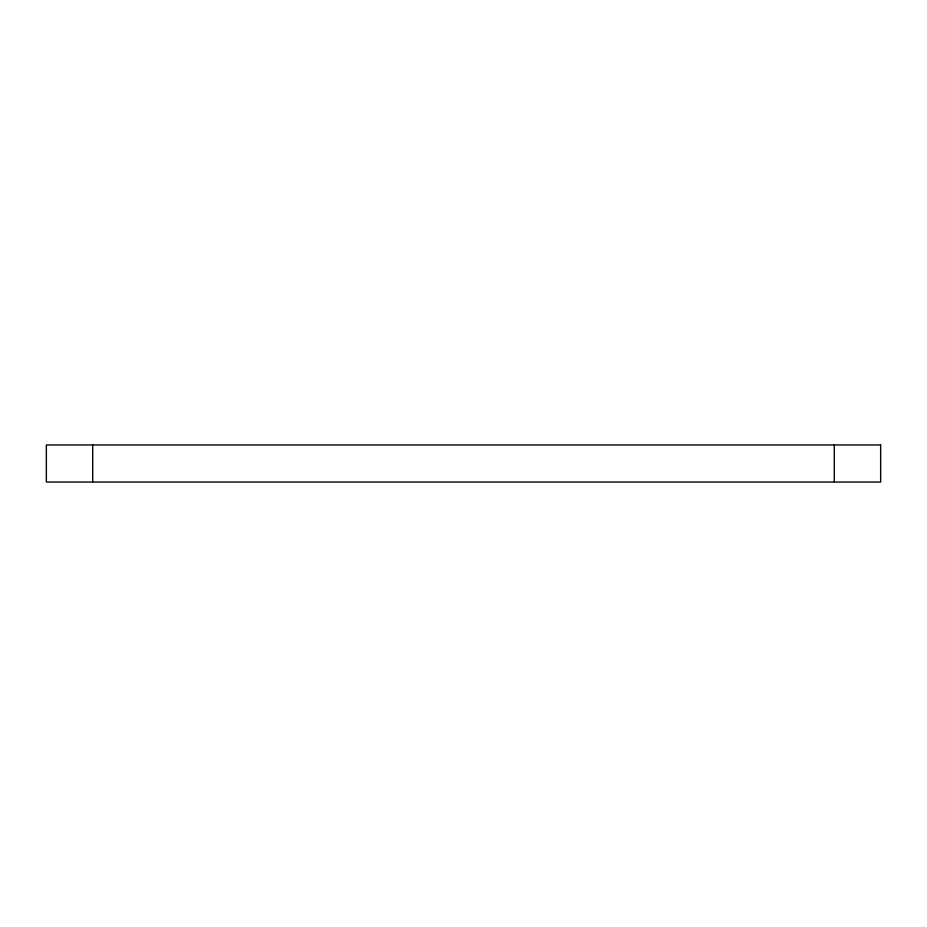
<?xml version="1.0" encoding="UTF-8"?>
<svg xmlns="http://www.w3.org/2000/svg" width="927" height="927" viewBox="0 0 927 927"><rect width="100%" height="100%" fill="white"/><g stroke="black" fill="none" stroke-linecap="round" stroke-linejoin="round"><path stroke-width="1.39" d="M834.3 444.96L834.3 482.04M92.7 444.96L92.7 482.04M880.65 444.96L46.35 444.96L46.35 482.04L880.65 482.04L880.65 444.96"/></g></svg>
